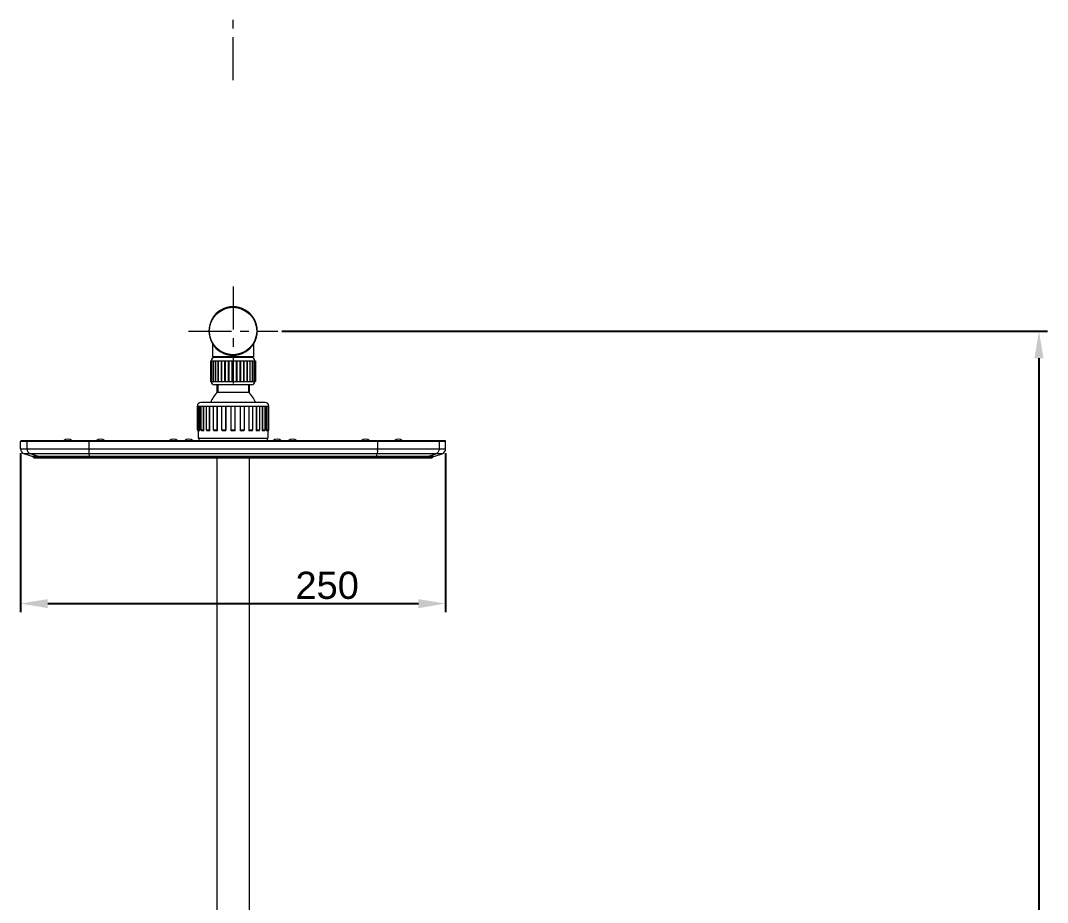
# Model space of a CAD drawing. Header units: millimetres. Extents: x 6794 to 7564, y -3773 to -2783.
# Drawn here: x 7047.7 to 7198.7, y -3165.5 to -3035.9 of the extents above; entities that cross this region are included whole.
import ezdxf

# ---------------------------------------------------------------- set-up
doc = ezdxf.new("R2010")
doc.units = ezdxf.units.MM
doc.header["$LTSCALE"] = 0.1
doc.linetypes.add('CENTERX2', pattern=[101.6, 63.5, -12.7, 12.7, -12.7])
doc.layers.get('0').update_dxf_attribs({"lineweight": 13})
doc.layers.add('CENTER', color=1, linetype='CENTERX2', lineweight=15)
doc.styles.get("Standard").update_dxf_attribs({"font": 'arial.ttf'})
doc.dimstyles.new('ISO-25', dxfattribs={"dimtxt": 2.5, "dimasz": 2.5, "dimexe": 1.25, "dimexo": 0.625, "dimtad": 1, "dimlfac": 5, "dimtxsty": 'Standard', "dimcen": 2.5, "dimadec": 0, "dimazin": 0, "dimtfac": 1, "dimtmove": 0, "dimatfit": 3, "dimfxl": 0, "dimarcsym": 0})

# ---------------------------------------------------------------- blocks, each defined once
blk = doc.blocks.new('*D45')
at = {"color": 3, "lineweight": -2}
for p, q in [((7047.65, -3099.51), (7047.65, -3122.87)), ((7110.15, -3099.51), (7110.15, -3122.87)), ((7051.65, -3121.62), (7106.15, -3121.62))]:
    blk.add_line(p, q, dxfattribs=at)
at = {"color": 3}
for points in [[(7051.65, -3120.96), (7051.65, -3122.29), (7047.65, -3121.62)], [(7106.15, -3120.96), (7106.15, -3122.29), (7110.15, -3121.62)]]:
    blk.add_solid(points, dxfattribs=at)
at = {"layer": 'Defpoints', "color": 0}
for p in [(7047.65, -3098.89), (7110.15, -3098.89), (7110.15, -3121.62)]:
    blk.add_point(p, dxfattribs=at)
at = {"color": 3, "insert": (7092.74, -3118.96), "char_height": 4, "attachment_point": 5}
blk.add_mtext('250', dxfattribs=at)
blk = doc.blocks.new('*D54')
at = {"color": 3, "lineweight": -2}
for p, q in [((7086.09, -3081.56), (7198.65, -3081.56)), ((7197.4, -3085.56), (7197.4, -3590.16)), ((7176.92, -3594.16), (7198.65, -3594.16))]:
    blk.add_line(p, q, dxfattribs=at)
at = {"color": 3}
for points in [[(7196.74, -3085.56), (7198.07, -3085.56), (7197.4, -3081.56)], [(7196.74, -3590.16), (7198.07, -3590.16), (7197.4, -3594.16)]]:
    blk.add_solid(points, dxfattribs=at)
at = {"layer": 'Defpoints', "color": 0}
for p in [(7085.47, -3081.56), (7176.3, -3594.16), (7197.4, -3594.16)]:
    blk.add_point(p, dxfattribs=at)
at = {"color": 3, "insert": (7194.16, -3337.86), "char_height": 4, "attachment_point": 5, "rotation": 90}
blk.add_mtext('(2280)', dxfattribs=at)

msp = doc.modelspace()

# ---------------------------------------------------------------- linework, layer by layer
at = {"color": 7, "linetype": 'Continuous'}
for p, q in [((7075.8788, -3083.4388), (7075.8788, -3085.3696)), ((7081.9288, -3083.4388), (7081.9288, -3085.3696)), ((7075.5913, -3085.9571), (7075.5913, -3088.9571)), ((7075.5913, -3085.9571), (7077.2349, -3085.9571)), ((7075.622, -3085.9571), (7075.622, -3088.9571)), ((7075.6416, -3088.9571), (7075.6416, -3085.9571)), ((7075.75, -3085.9571), (7075.75, -3088.9571)), ((7075.791, -3088.9571), (7075.791, -3085.9571)), ((7081.9288, -3085.3696), (7075.8788, -3085.3696)), ((7075.9738, -3085.9571), (7075.9738, -3088.9571)), ((7076.0351, -3088.9571), (7076.0351, -3085.9571)), ((7081.6163, -3085.4571), (7076.1913, -3085.4571)), ((7076.2866, -3085.9571), (7076.2866, -3088.9571)), ((7076.3413, -3085.3696), (7076.3413, -3085.4571)), ((7076.3662, -3088.9571), (7076.3662, -3085.9571)), ((7076.679, -3085.9571), (7076.679, -3088.9571)), ((7076.7564, -3088.9571), (7076.7564, -3085.9571)), ((7076.7745, -3088.9571), (7076.7745, -3085.9571)), ((7077.139, -3085.9571), (7077.139, -3088.9571)), ((7077.2039, -3088.9571), (7077.2039, -3085.9571)), ((7077.2475, -3088.9571), (7077.2475, -3085.9571)), ((7077.2475, -3085.9571), (7082.2163, -3085.9571)), ((7077.6526, -3085.9571), (7077.6526, -3088.9571)), ((7077.7031, -3088.9571), (7077.7031, -3085.9571)), ((7077.7708, -3088.9571), (7077.7708, -3085.9571)), ((7078.2042, -3085.9571), (7078.2042, -3088.9571)), ((7078.2387, -3088.9571), (7078.2387, -3085.9571)), ((7078.3286, -3088.9571), (7078.3286, -3085.9571)), ((7078.777, -3085.9571), (7078.777, -3088.9571)), ((7078.7946, -3088.9571), (7078.7946, -3085.9571)), ((7078.9038, -3088.9571), (7078.9038, -3085.9571)), ((7079.3538, -3085.9571), (7079.3538, -3088.9571)), ((7079.4616, -3085.9571), (7079.4616, -3088.9571)), ((7079.479, -3088.9571), (7079.479, -3085.9571)), ((7079.9168, -3085.9571), (7079.9168, -3088.9571)), ((7080.0025, -3085.9571), (7080.0025, -3088.9571)), ((7080.0367, -3088.9571), (7080.0367, -3085.9571)), ((7080.4491, -3085.9571), (7080.4491, -3088.9571)), ((7080.51, -3085.9571), (7080.51, -3088.9571)), ((7080.56, -3088.9571), (7080.56, -3085.9571)), ((7080.9344, -3085.9571), (7080.9344, -3088.9571)), ((7080.9687, -3085.9571), (7080.9687, -3088.9571)), ((7081.033, -3088.9571), (7081.033, -3085.9571)), ((7081.358, -3085.9571), (7081.358, -3088.9571)), ((7081.3647, -3085.9571), (7081.3647, -3088.9571)), ((7081.4413, -3088.9571), (7081.4413, -3085.9571)), ((7081.4663, -3085.3696), (7081.4663, -3085.4571)), ((7081.707, -3085.9571), (7081.707, -3088.9571)), ((7081.7725, -3088.9571), (7081.7725, -3085.9571)), ((7081.9709, -3085.9571), (7081.9709, -3088.9571)), ((7082.0165, -3088.9571), (7082.0165, -3085.9571)), ((7082.1415, -3085.9571), (7082.1415, -3088.9571)), ((7082.1659, -3088.9571), (7082.1659, -3085.9571)), ((7082.2138, -3085.9571), (7082.2138, -3088.9571)), ((7082.2163, -3085.9571), (7082.2163, -3088.9571)), ((7075.5913, -3088.9571), (7076.7564, -3088.9571)), ((7075.6913, -3088.9571), (7075.6913, -3088.9821)), ((7075.6913, -3088.9821), (7082.116, -3088.9821)), ((7076.7745, -3088.9571), (7077.2039, -3088.9571)), ((7077.2475, -3088.9571), (7077.7031, -3088.9571)), ((7077.7708, -3088.9571), (7078.2387, -3088.9571)), ((7078.3286, -3088.9571), (7078.7946, -3088.9571)), ((7078.9038, -3088.9571), (7079.3538, -3088.9571)), ((7079.4616, -3088.9571), (7079.9168, -3088.9571)), ((7080.0025, -3088.9571), (7080.4491, -3088.9571)), ((7080.51, -3088.9571), (7080.9344, -3088.9571)), ((7080.9687, -3088.9571), (7081.358, -3088.9571)), ((7081.3647, -3088.9571), (7082.2163, -3088.9571)), ((7082.1163, -3088.9571), (7082.1163, -3088.9821)), ((7081.6163, -3089.4821), (7076.1913, -3089.4821)), ((7076.5288, -3089.4821), (7076.5288, -3090.6549)), ((7076.6538, -3089.4821), (7076.6538, -3090.5321)), ((7076.6538, -3090.5321), (7081.1538, -3090.5321)), ((7081.1538, -3089.4821), (7081.1538, -3090.5321)), ((7081.2788, -3089.4821), (7081.2788, -3090.6556)), ((7083.6288, -3092.0553), (7074.1788, -3092.0553)), ((7073.6538, -3096.0803), (7073.6538, -3092.5803)), ((7073.6538, -3092.5803), (7084.1536, -3092.5803)), ((7073.6616, -3092.5803), (7073.6616, -3096.0804)), ((7073.7658, -3096.0804), (7073.7658, -3092.5803)), ((7073.9147, -3092.5803), (7073.9147, -3096.0804)), ((7074.0356, -3096.2053), (7074.0356, -3092.5803)), ((7074.2202, -3096.0804), (7074.2202, -3092.5803)), ((7074.5077, -3092.5803), (7074.5077, -3096.0804)), ((7074.6161, -3096.2053), (7074.6161, -3092.5803)), ((7074.9937, -3096.0804), (7074.9937, -3092.5803)), ((7075.4003, -3092.5803), (7075.4003, -3096.0804)), ((7075.4888, -3096.2053), (7075.4888, -3092.5803)), ((7076.0337, -3096.0804), (7076.0337, -3092.5803)), ((7076.5317, -3092.5803), (7076.5317, -3096.0804)), ((7076.5943, -3096.2053), (7076.5943, -3092.5803)), ((7077.2693, -3096.0804), (7077.2693, -3092.5803)), ((7077.8247, -3092.5803), (7077.8247, -3096.0804)), ((7077.8571, -3096.2053), (7077.8571, -3092.5803)), ((7078.6163, -3096.2053), (7078.6163, -3092.5803)), ((7079.1913, -3096.2053), (7079.1913, -3092.5803)), ((7079.9504, -3092.5803), (7079.9504, -3096.2053)), ((7079.9828, -3096.0804), (7079.9828, -3092.5803)), ((7080.5382, -3092.5803), (7080.5382, -3096.0804)), ((7081.2132, -3092.5803), (7081.2132, -3096.2053)), ((7081.2758, -3096.0804), (7081.2758, -3092.5803)), ((7081.7738, -3092.5803), (7081.7738, -3096.0804)), ((7082.3187, -3092.5803), (7082.3187, -3096.2053)), ((7082.4072, -3096.0804), (7082.4072, -3092.5803)), ((7082.8138, -3092.5803), (7082.8138, -3096.0804)), ((7083.1914, -3092.5803), (7083.1914, -3096.2053)), ((7083.2998, -3096.0804), (7083.2998, -3092.5803)), ((7083.5873, -3092.5803), (7083.5873, -3096.0804)), ((7083.7719, -3092.5803), (7083.7719, -3096.2053)), ((7083.8929, -3096.0804), (7083.8929, -3092.5803)), ((7084.0417, -3092.5803), (7084.0417, -3096.0804)), ((7084.1459, -3096.0804), (7084.1459, -3092.5803)), ((7084.1538, -3096.0803), (7084.1538, -3092.5803)), ((7073.6538, -3096.0803), (7073.6616, -3096.0803)), ((7073.7658, -3096.0803), (7073.9147, -3096.0803)), ((7073.7788, -3096.2053), (7073.7788, -3097.3053)), ((7073.7868, -3096.2053), (7073.7868, -3096.1495)), ((7074.0356, -3096.2053), (7073.8868, -3096.2053)), ((7074.2202, -3096.0803), (7074.5077, -3096.0803)), ((7074.6161, -3096.2053), (7074.3286, -3096.2053)), ((7074.9937, -3096.0803), (7075.4003, -3096.0803)), ((7075.4888, -3096.2053), (7075.0823, -3096.2053)), ((7076.0337, -3096.0803), (7076.5317, -3096.0803)), ((7076.5943, -3096.2053), (7076.0963, -3096.2053)), ((7077.2693, -3096.0803), (7077.8247, -3096.0803)), ((7077.8571, -3096.2053), (7077.3017, -3096.2053)), ((7078.6163, -3096.0803), (7079.1913, -3096.0803)), ((7079.1913, -3096.2053), (7078.6163, -3096.2053)), ((7080.5058, -3096.2053), (7079.9504, -3096.2053)), ((7079.9828, -3096.0803), (7080.5382, -3096.0803)), ((7081.7112, -3096.2053), (7081.2132, -3096.2053)), ((7081.2758, -3096.0803), (7081.7738, -3096.0803)), ((7082.7253, -3096.2053), (7082.3187, -3096.2053)), ((7082.4072, -3096.0803), (7082.8138, -3096.0803)), ((7083.4789, -3096.2053), (7083.1914, -3096.2053)), ((7083.2998, -3096.0803), (7083.5873, -3096.0803)), ((7083.9207, -3096.2053), (7083.7719, -3096.2053)), ((7083.8929, -3096.0803), (7084.0417, -3096.0803)), ((7084.0207, -3096.1495), (7084.0207, -3096.2053)), ((7084.0288, -3096.2053), (7084.0288, -3097.3053)), ((7084.1459, -3096.0803), (7084.1538, -3096.0803)), ((7047.6538, -3098.8897), (7047.6538, -3097.8053)), ((7110.1538, -3097.8053), (7047.6538, -3097.8053)), ((7110.0288, -3097.6803), (7047.7788, -3097.6803)), ((7048.6013, -3097.8053), (7048.6013, -3098.8897)), ((7057.6765, -3097.8053), (7057.6765, -3098.8897)), ((7057.6779, -3097.7428), (7057.6792, -3097.78)), ((7073.7788, -3097.3053), (7084.0288, -3097.3053)), ((7083.8558, -3097.3508), (7073.9517, -3097.3508)), ((7100.1297, -3097.7428), (7100.1283, -3097.78)), ((7100.1311, -3097.8053), (7100.1311, -3098.8897)), ((7109.2062, -3097.8053), (7109.2062, -3098.8897)), ((7110.1538, -3098.8897), (7110.1538, -3097.8053)), ((7047.6538, -3098.8897), (7110.1538, -3098.8897)), ((7049.3642, -3100.0005), (7048.1666, -3099.6013)), ((7109.6409, -3099.6013), (7048.1666, -3099.6013)), ((7050.2989, -3100.0005), (7049.1103, -3099.6013)), ((7057.8217, -3100.0005), (7057.72, -3099.6013)), ((7099.9858, -3100.0005), (7100.0875, -3099.6013)), ((7107.5087, -3100.0005), (7108.6972, -3099.6013)), ((7108.4433, -3100.0005), (7109.6409, -3099.6013)), ((7049.3642, -3100.0005), (7108.4433, -3100.0005)), ((7049.3642, -3100.0005), (7049.4038, -3100.0069)), ((7108.4038, -3100.0069), (7049.4038, -3100.0069)), ((7049.5288, -3100.0069), (7049.5288, -3100.0553)), ((7049.5288, -3100.0553), (7108.2788, -3100.0553)), ((7049.6538, -3100.1803), (7108.1538, -3100.1803)), ((7050.2989, -3100.0005), (7050.3381, -3100.0069)), ((7050.4621, -3100.0553), (7050.4621, -3100.0069)), ((7057.8217, -3100.0005), (7057.825, -3100.0069)), ((7057.8357, -3100.0553), (7057.8357, -3100.0069)), ((7076.5288, -3100.1803), (7076.5288, -3210.1253)), ((7081.2788, -3100.1803), (7081.2788, -3210.1253)), ((7099.9719, -3100.0553), (7099.9719, -3100.0069)), ((7099.9858, -3100.0005), (7099.9825, -3100.0069)), ((7107.3454, -3100.0553), (7107.3454, -3100.0069)), ((7107.5087, -3100.0005), (7107.4694, -3100.0069)), ((7108.2788, -3100.0069), (7108.2788, -3100.0553)), ((7108.4433, -3100.0005), (7108.4038, -3100.0069))]:
    msp.add_line(p, q, dxfattribs=at)
msp.add_circle((7078.9038, -3081.5571), 3.4868, dxfattribs=at)
for centre, radius, start, end in [((7078.9037, -3081.5571), 3.5625, 359.999685, 180.000315), ((7078.9038, -3081.5571), 3.5625, 179.999954, 0.000046), ((7076.1913, -3085.9571), 0.5, 90, 180), ((7081.6163, -3085.9571), 0.5, 0, 90), ((7076.1913, -3088.9821), 0.5, 180, 270), ((7081.6163, -3088.9821), 0.5, 270, 0), ((7078.9038, -3093.1804), 3.475, 130.352024, 161.065304), ((7078.9038, -3093.1804), 3.475, 18.945087, 49.647976), ((7074.1788, -3092.5803), 0.525, 90, 180), ((7083.6288, -3092.5803), 0.525, 0, 90), ((7073.7788, -3096.0803), 0.125, 180, 270), ((7073.7868, -3096.0803), 0.1251, 180.069419, 269.995766), ((7084.0207, -3096.0803), 0.1251, 270.004233, 359.930615), ((7084.0288, -3096.0803), 0.125, 270, 0), ((7047.7788, -3097.8053), 0.125, 90, 180), ((7054.6076, -3098.3678), 0.9375, 47.402637, 132.597363), ((7059.4223, -3098.3678), 0.9375, 47.402637, 132.597363), ((7070.1538, -3098.3678), 0.9375, 47.402637, 132.597363), ((7072.4038, -3098.3678), 0.9375, 47.402637, 132.597363), ((7073.4538, -3097.3053), 0.5, 312.372954, 354.784091), ((7074.0015, -3097.3553), 0.05, 90, 174.784091), ((7083.806, -3097.3553), 0.05, 5.215909, 90), ((7084.3538, -3097.3053), 0.5, 185.215909, 227.627046), ((7085.4038, -3098.3678), 0.9375, 47.402637, 132.597363), ((7087.6538, -3098.3678), 0.9375, 47.402637, 132.597363), ((7098.3852, -3098.3678), 0.9375, 47.402637, 132.597363), ((7103.1999, -3098.3678), 0.9375, 47.402637, 132.597363), ((7110.0288, -3097.8053), 0.125, 0, 90), ((7048.4038, -3098.8897), 0.75, 180, 251.565051), ((7066.0936, -3098.8925), 8.4171, 179.981459, 181.550049), ((7091.7139, -3098.8925), 8.4171, 358.449951, 0.018541), ((7109.4038, -3098.8897), 0.75, 288.434949, 0), ((7049.6538, -3100.0553), 0.125, 180, 270), ((7108.1538, -3100.0553), 0.125, 270, 0)]:
    msp.add_arc(centre, radius, start, end, dxfattribs=at)
for points, knots in [([(7073.7658, -3096.0804), (7073.7658, -3096.1121), (7073.7907, -3096.1777), (7073.8558, -3096.2053), (7073.8868, -3096.2053)], [0, 0, 0, 0, 0.50611746, 1, 1, 1, 1]), ([(7074.0356, -3096.2053), (7074.0046, -3096.2053), (7073.9395, -3096.1777), (7073.9147, -3096.1121), (7073.9147, -3096.0804)], [0, 0, 0, 0, 0.49388285, 1, 1, 1, 1]), ([(7074.2202, -3096.0804), (7074.2202, -3096.1117), (7074.2396, -3096.1743), (7074.3003, -3096.2053), (7074.3286, -3096.2053)], [0, 0, 0, 0, 0.52530897, 1, 1, 1, 1]), ([(7074.6161, -3096.2053), (7074.5878, -3096.2053), (7074.5271, -3096.1743), (7074.5077, -3096.1117), (7074.5077, -3096.0804)], [0, 0, 0, 0, 0.47469134, 1, 1, 1, 1]), ([(7074.9937, -3096.0804), (7074.9937, -3096.1111), (7075.0055, -3096.1682), (7075.0581, -3096.2053), (7075.0823, -3096.2053)], [0, 0, 0, 0, 0.55977275, 1, 1, 1, 1]), ([(7075.4888, -3096.2053), (7075.4647, -3096.2053), (7075.4121, -3096.1682), (7075.4003, -3096.1111), (7075.4003, -3096.0804)], [0, 0, 0, 0, 0.44022756, 1, 1, 1, 1]), ([(7076.0337, -3096.0804), (7076.0337, -3096.0964), (7076.0369, -3096.1409), (7076.0642, -3096.2053), (7076.0963, -3096.2053)], [0, 0, 0, 0, 0.33295246, 1, 1, 1, 1]), ([(7076.5943, -3096.2053), (7076.5857, -3096.2053), (7076.5596, -3096.1927), (7076.5375, -3096.1449), (7076.5317, -3096.1038), (7076.5317, -3096.0804)], [0, 0, 0, 0, 0.17174703, 0.53129472, 1, 1, 1, 1]), ([(7077.2693, -3096.0804), (7077.2693, -3096.11), (7077.2723, -3096.1453), (7077.2873, -3096.2053), (7077.3017, -3096.2053)], [0, 0, 0, 0, 0.67331907, 1, 1, 1, 1]), ([(7077.8571, -3096.2053), (7077.8427, -3096.2053), (7077.8277, -3096.1453), (7077.8247, -3096.11), (7077.8247, -3096.0804)], [0, 0, 0, 0, 0.32668122, 1, 1, 1, 1]), ([(7079.9828, -3096.0804), (7079.9828, -3096.11), (7079.9798, -3096.1453), (7079.9648, -3096.2053), (7079.9504, -3096.2053)], [0, 0, 0, 0, 0.67331907, 1, 1, 1, 1]), ([(7080.5058, -3096.2053), (7080.5202, -3096.2053), (7080.5352, -3096.1453), (7080.5382, -3096.11), (7080.5382, -3096.0804)], [0, 0, 0, 0, 0.32668122, 1, 1, 1, 1]), ([(7081.2758, -3096.0804), (7081.2758, -3096.0964), (7081.2727, -3096.1409), (7081.2454, -3096.2053), (7081.2132, -3096.2053)], [0, 0, 0, 0, 0.33295246, 1, 1, 1, 1]), ([(7081.7112, -3096.2053), (7081.7198, -3096.2053), (7081.7458, -3096.1927), (7081.768, -3096.1449), (7081.7738, -3096.1038), (7081.7738, -3096.0804)], [0, 0, 0, 0, 0.17174703, 0.53129472, 1, 1, 1, 1]), ([(7082.4072, -3096.0804), (7082.4072, -3096.1111), (7082.3954, -3096.1682), (7082.3428, -3096.2053), (7082.3187, -3096.2053)], [0, 0, 0, 0, 0.55977275, 1, 1, 1, 1]), ([(7082.7253, -3096.2053), (7082.7494, -3096.2053), (7082.802, -3096.1682), (7082.8138, -3096.1111), (7082.8138, -3096.0804)], [0, 0, 0, 0, 0.44022756, 1, 1, 1, 1]), ([(7083.2998, -3096.0804), (7083.2998, -3096.1117), (7083.2804, -3096.1743), (7083.2197, -3096.2053), (7083.1914, -3096.2053)], [0, 0, 0, 0, 0.52530897, 1, 1, 1, 1]), ([(7083.4789, -3096.2053), (7083.5072, -3096.2053), (7083.5679, -3096.1743), (7083.5873, -3096.1117), (7083.5873, -3096.0804)], [0, 0, 0, 0, 0.47469134, 1, 1, 1, 1]), ([(7083.8929, -3096.0804), (7083.8929, -3096.1121), (7083.868, -3096.1777), (7083.8029, -3096.2053), (7083.7719, -3096.2053)], [0, 0, 0, 0, 0.50611746, 1, 1, 1, 1]), ([(7083.9207, -3096.2053), (7083.9517, -3096.2053), (7084.0168, -3096.1777), (7084.0417, -3096.1121), (7084.0417, -3096.0804)], [0, 0, 0, 0, 0.49388285, 1, 1, 1, 1]), ([(7048.7254, -3097.6803), (7048.6959, -3097.6803), (7048.6301, -3097.6833), (7048.6179, -3097.7603), (7048.6333, -3097.78)], [0, 0, 0, 0, 0.54133291, 1, 1, 1, 1]), ([(7057.6871, -3097.6803), (7057.6815, -3097.6803), (7057.6812, -3097.7124), (7057.6779, -3097.7271), (7057.6779, -3097.7428)], [0, 0, 0, 0, 0.26232572, 1, 1, 1, 1]), ([(7100.1205, -3097.6803), (7100.126, -3097.6803), (7100.1263, -3097.7124), (7100.1297, -3097.7271), (7100.1297, -3097.7428)], [0, 0, 0, 0, 0.26232572, 1, 1, 1, 1]), ([(7109.0821, -3097.6803), (7109.1117, -3097.6803), (7109.1775, -3097.6833), (7109.1896, -3097.7603), (7109.1742, -3097.78)], [0, 0, 0, 0, 0.54133291, 1, 1, 1, 1]), ([(7048.6013, -3098.8897), (7048.6013, -3099.0432), (7048.6996, -3099.3576), (7048.9654, -3099.5526), (7049.1103, -3099.6013)], [0, 0, 0, 0, 0.5010532, 1, 1, 1, 1]), ([(7057.6795, -3099.1201), (7057.681, -3099.1733), (7057.6887, -3099.3337), (7057.6934, -3099.4967), (7057.72, -3099.6013)], [0, 0, 0, 0, 0.33015655, 1, 1, 1, 1]), ([(7100.128, -3099.1201), (7100.1265, -3099.1733), (7100.1189, -3099.3337), (7100.1142, -3099.4967), (7100.0875, -3099.6013)], [0, 0, 0, 0, 0.33015655, 1, 1, 1, 1]), ([(7109.2062, -3098.8897), (7109.2062, -3099.0432), (7109.108, -3099.3576), (7108.8421, -3099.5526), (7108.6972, -3099.6013)], [0, 0, 0, 0, 0.5010532, 1, 1, 1, 1]), ([(7050.4621, -3100.0553), (7050.4621, -3100.085), (7050.47, -3100.1295), (7050.5185, -3100.1722), (7050.5491, -3100.1576), (7050.5611, -3100.1481)], [0, 0, 0, 0, 0.51580368, 0.73524542, 1, 1, 1, 1]), ([(7057.8357, -3100.0553), (7057.8357, -3100.07), (7057.8337, -3100.0868), (7057.8424, -3100.1645), (7057.8441, -3100.1481)], [0, 0, 0, 0, 0.47141827, 1, 1, 1, 1]), ([(7099.9719, -3100.0553), (7099.9719, -3100.07), (7099.9738, -3100.0868), (7099.9652, -3100.1645), (7099.9634, -3100.1481)], [0, 0, 0, 0, 0.47141827, 1, 1, 1, 1]), ([(7107.3454, -3100.0553), (7107.3454, -3100.085), (7107.3375, -3100.1295), (7107.289, -3100.1722), (7107.2584, -3100.1576), (7107.2465, -3100.1481)], [0, 0, 0, 0, 0.51580368, 0.73524542, 1, 1, 1, 1])]:
    msp.add_open_spline(points, degree=3, knots=knots, dxfattribs=at)
at = {"layer": 'CENTER'}
for p, q in [((7078.9038, -3044.7067), (7078.9038, -2883.0633)), ((7078.9037, -3074.9946), (7078.9037, -3089.2522)), ((7072.3413, -3081.5571), (7085.4662, -3081.5571))]:
    msp.add_line(p, q, dxfattribs=at)

# ---------------------------------------------------------------- dimensions: what is measured, and where the dimension line sits
dim = msp.add_linear_dim(base=(7197.4021, -3594.1641), p1=(7085.4662, -3081.5571), p2=(7176.2953, -3594.1641), angle=90, text='(2280)', dimstyle='ISO-25', override={"dimtxt": 4, "dimasz": 4, "dimdec": 0, "dimlfac": 4, "dimclrd": 3, "dimclre": 3, "dimclrt": 3, "dimadec": 1, "dimtdec": 0, "dimfxl": 1.25, "dimtfill": 1})
dim.commit()
dim.dimension.update_dxf_attribs({"geometry": '*D54', "text_midpoint": (7194.155, -3337.8606)})
dim = msp.add_linear_dim(base=(7110.1538, -3121.624), p1=(7047.6538, -3098.8897), p2=(7110.1538, -3098.8897), dimstyle='ISO-25', override={"dimtxt": 4, "dimasz": 4, "dimdec": 0, "dimlfac": 4, "dimclrd": 3, "dimclre": 3, "dimclrt": 3, "dimadec": 1, "dimtdec": 0, "dimfxl": 1.25, "dimtfill": 1})
dim.commit()
dim.dimension.update_dxf_attribs({"geometry": '*D45', "text_midpoint": (7092.7375, -3121.624), "dimtype": 160})

doc.saveas('drawing.dxf')
